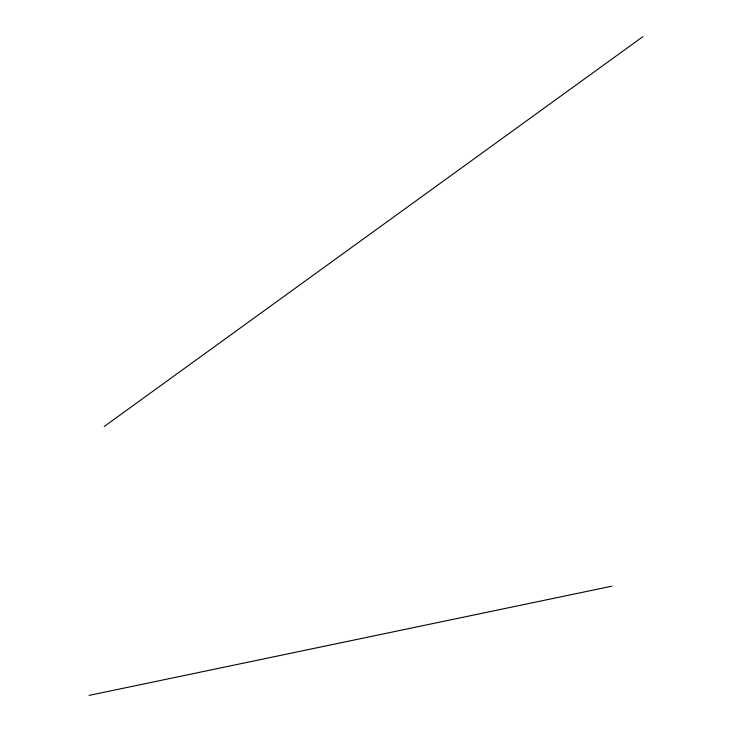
<?xml version="1.0" encoding="UTF-8"?>
<svg xmlns="http://www.w3.org/2000/svg" width="732" height="732" viewBox="0 0 732 732"><rect width="100%" height="100%" fill="white"/><g stroke="black" fill="none" stroke-linecap="round" stroke-linejoin="round"><path stroke-width="1.1" d="M104.237 426.463L642.971 36.6M89.029 695.4L611.906 586.167"/></g></svg>
